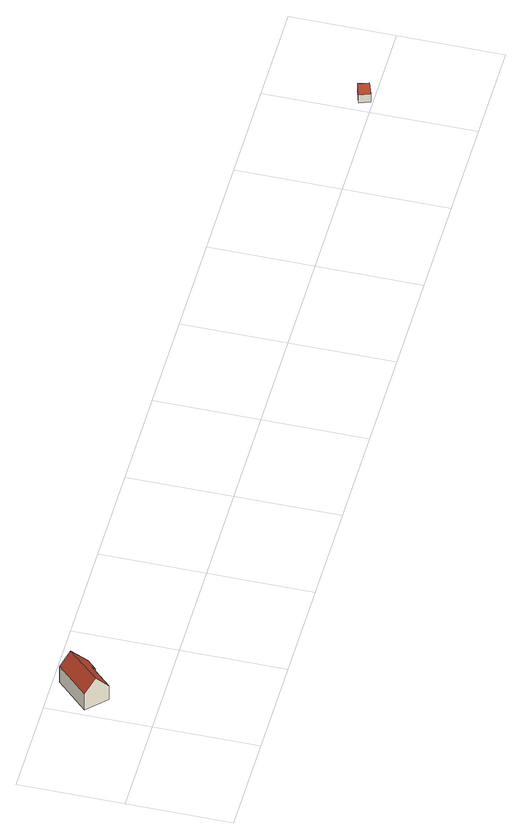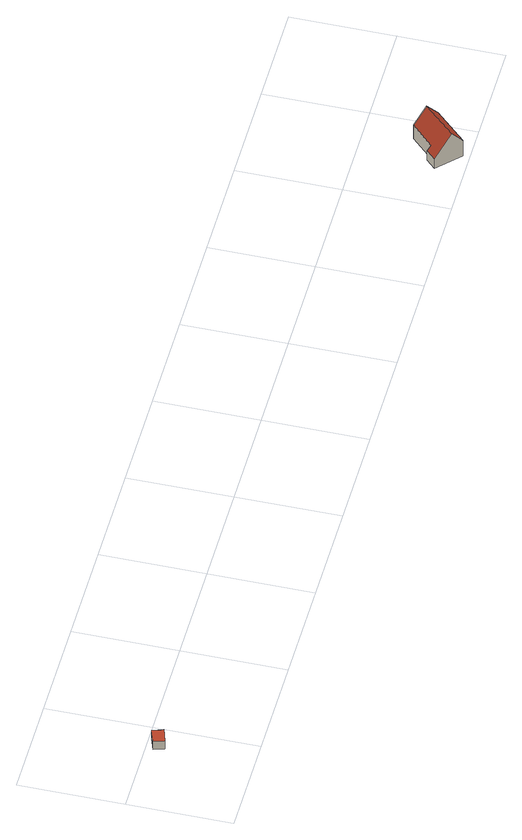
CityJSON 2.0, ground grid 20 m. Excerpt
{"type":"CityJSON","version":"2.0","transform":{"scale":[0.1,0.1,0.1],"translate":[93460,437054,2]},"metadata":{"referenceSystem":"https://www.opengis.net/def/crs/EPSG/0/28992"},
"CityObjects":{
"building1":{"type":"Building","attributes":{"statusOmschr":"Pand in gebruik","typeOmschr":"tussenpand","aantalBouwlagen":1,"hoogste_bouwlaag":0,"laagste_bouwlaag":0,"yearOfConstruction":1983},"address":[{"country":"Nederland","locality":"Rotterdam","thoroughfareNumber":"1","thoroughfareName":"Koningsdam","postcode":"3011TN"}],"geometry":[{"type":"Solid","lod":"2","boundaries":[[[[0,1,2,3,4]],[[5,6,0,4]],[[7,8,9,10,11]],[[9,8,2,1]],[[11,10,12,13]],[[13,12,6,5]],[[8,7,3,2]],[[3,7,11,13,5,4]],[[12,10,9,1,0,6]]]],"semantics":{"surfaces":[{"type":"WallSurface"},{"type":"RoofSurface"},{"type":"GroundSurface"}],"values":[[0,0,0,0,0,0,1,1,2]]}}]},
"building2":{"type":"Building","attributes":{"statusOmschr":"Pand in gebruik","typeOmschr":"vrijstaand","aantalBouwlagen":1,"hoogste_bouwlaag":0,"laagste_bouwlaag":0,"yearOfConstruction":2013},"address":[{"country":"Nederland","locality":"Rotterdam","thoroughfareNumber":"125","thoroughfareName":"Oosterkade","postcode":"3011TV"}],"geometry":[{"type":"Solid","lod":"2","boundaries":[[[[14,15,16,17]],[[15,18,19,16]],[[20,14,17,21]],[[17,16,19,21]],[[18,20,21,19]],[[15,14,20,18]]]],"semantics":{"surfaces":[{"type":"WallSurface"},{"type":"RoofSurface"},{"type":"GroundSurface"}],"values":[[0,1,2,0,0,0]]}}]}
},
"vertices":[
[111,146,10],[68,188,10],[68,188,49],[84,172,77],[111,146,33],[94,128,33],[94,128,10],[27,111,77],[10,128,49],[10,128,10],[47,92,10],[47,92,44],[88,134,10],[88,134,43],
[1620,26,7],[1620,26,27],[1647,35,27],[1647,35,7],[1627,5,27],[1654,14,27],[1627,5,7],[1654,14,7]
]}
